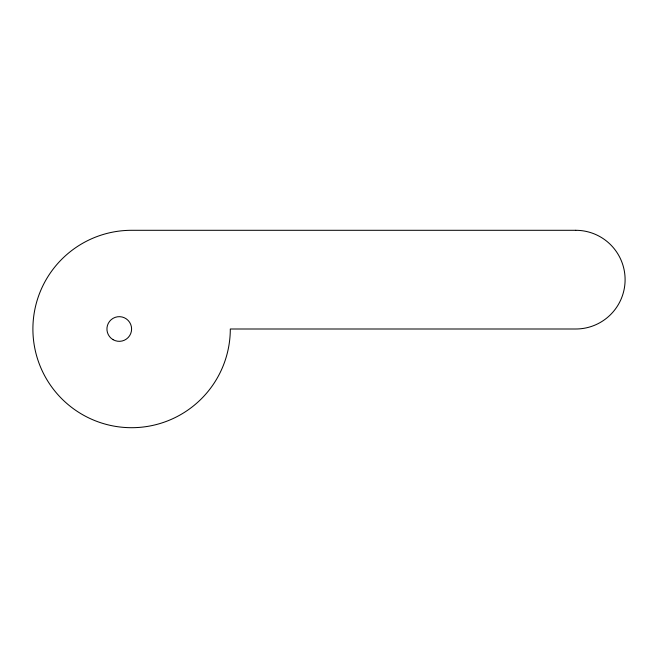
<?xml version="1.0" encoding="UTF-8"?>
<svg xmlns="http://www.w3.org/2000/svg" width="658" height="658" viewBox="0 0 658 658"><rect width="100%" height="100%" fill="white"/><g stroke="black" fill="none" stroke-linecap="round" stroke-linejoin="round"><path stroke-width="0.99" d="M575.75 230.3L131.6 230.3A98.7 98.7 0 0 0 32.9 329A98.7 98.7 0 0 0 131.6 427.7A98.7 98.7 0 0 0 230.3 329L575.75 329A49.35 49.35 0 0 0 625.1 279.65A49.35 49.35 0 0 0 575.75 230.3M113.094 339.684A12.338 12.338 0 0 0 131.6 329A12.338 12.338 0 0 0 113.094 318.316A12.338 12.338 0 0 0 113.094 339.684"/></g></svg>
